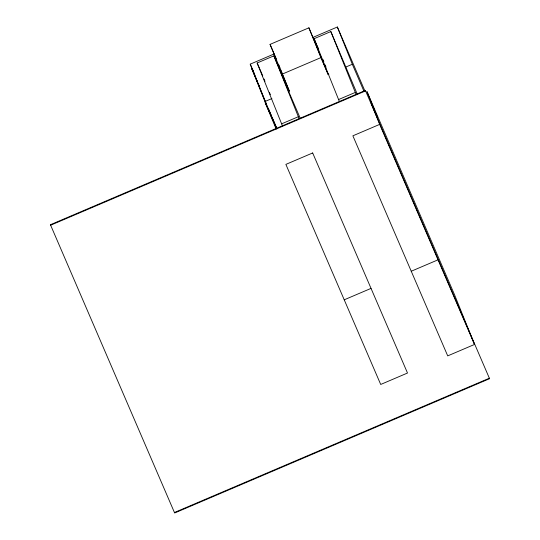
<?xml version="1.0" encoding="UTF-8"?>
<svg xmlns="http://www.w3.org/2000/svg" width="540" height="540" viewBox="0 0 540 540"><rect width="100%" height="100%" fill="white"/><g stroke="black" fill="none" stroke-linecap="round" stroke-linejoin="round"><path stroke-width="0.81" d="M300.274 118.341L288.664 91.409L289.339 91.125L270.061 44.388L308.921 27.81L328.199 74.547L328.874 74.264M276.818 128.345L265.214 101.412L250.236 64.152L274.131 53.959M312.674 37.523L337.345 27L365.033 91.253M288.664 91.409L273.888 55.843L257.128 62.998L282.434 125.854M339.39 101.567L314.084 38.705L330.838 31.563L357.23 94.048M276.77 129.087L265.937 103.943L251.762 68.674L252.092 68.526L253.091 70.841M282.042 74.196L320.909 57.618L308.921 27.81M265.214 101.412L271.917 98.557M345.62 67.122L352.323 64.26L337.345 27M265.937 103.943L266.274 103.802L252.092 68.526M281.597 123.856L298.35 116.714L273.881 55.849M338.553 99.562L355.307 92.421L330.838 31.563M365.364 90.416L365.56 90.909L50.625 225.221L50.429 224.721L365.364 90.416L489.571 378.689L174.636 513M379.681 124.382L352.883 135.817L447.714 355.88L474.512 344.453L379.681 124.382L371.156 103.12L376.994 116.471L367.004 91.631L454.545 294.773L474.201 343.676M344.23 299.815L371.034 288.387M411.237 271.242L438.041 259.814M314.091 38.698L315.61 42.093M257.135 62.991L259.375 68.053M269.635 112.509L265.167 102.593L276.014 128.614M270.635 114.77L271.283 116.269M315.961 42.896L316.737 44.685M352.323 64.26L363.926 91.192M317.068 45.455L318.722 49.302M320.909 57.618L328.199 74.547M270.061 44.388L276.359 59.009M259.781 68.972L262.764 75.897M250.236 64.152L252.902 70.342M253.753 72.38L254.752 74.695M251.762 68.674L257.404 81.77M258.066 83.309L259.065 85.624M50.429 224.721L174.44 512.5L489.375 378.196L489.571 378.689M275.38 125.26L276.683 128.331M272.106 117.511L275.049 124.484M356.144 94.419L355.307 92.421M299.187 118.712L298.35 116.714M268.421 108.743L271.445 115.965M322.9 59.407L323.838 61.749M325.1 64.881L326.038 67.223M278.579 64.375L280.118 68.195M280.733 69.721L282.272 73.541M282.886 75.074L289.339 91.125M264.053 79.002L264.998 81.351M269.399 92.3L270.344 94.642M312.674 152.962L285.876 164.389L380.707 384.46L407.504 373.025L312.674 152.962"/></g></svg>
